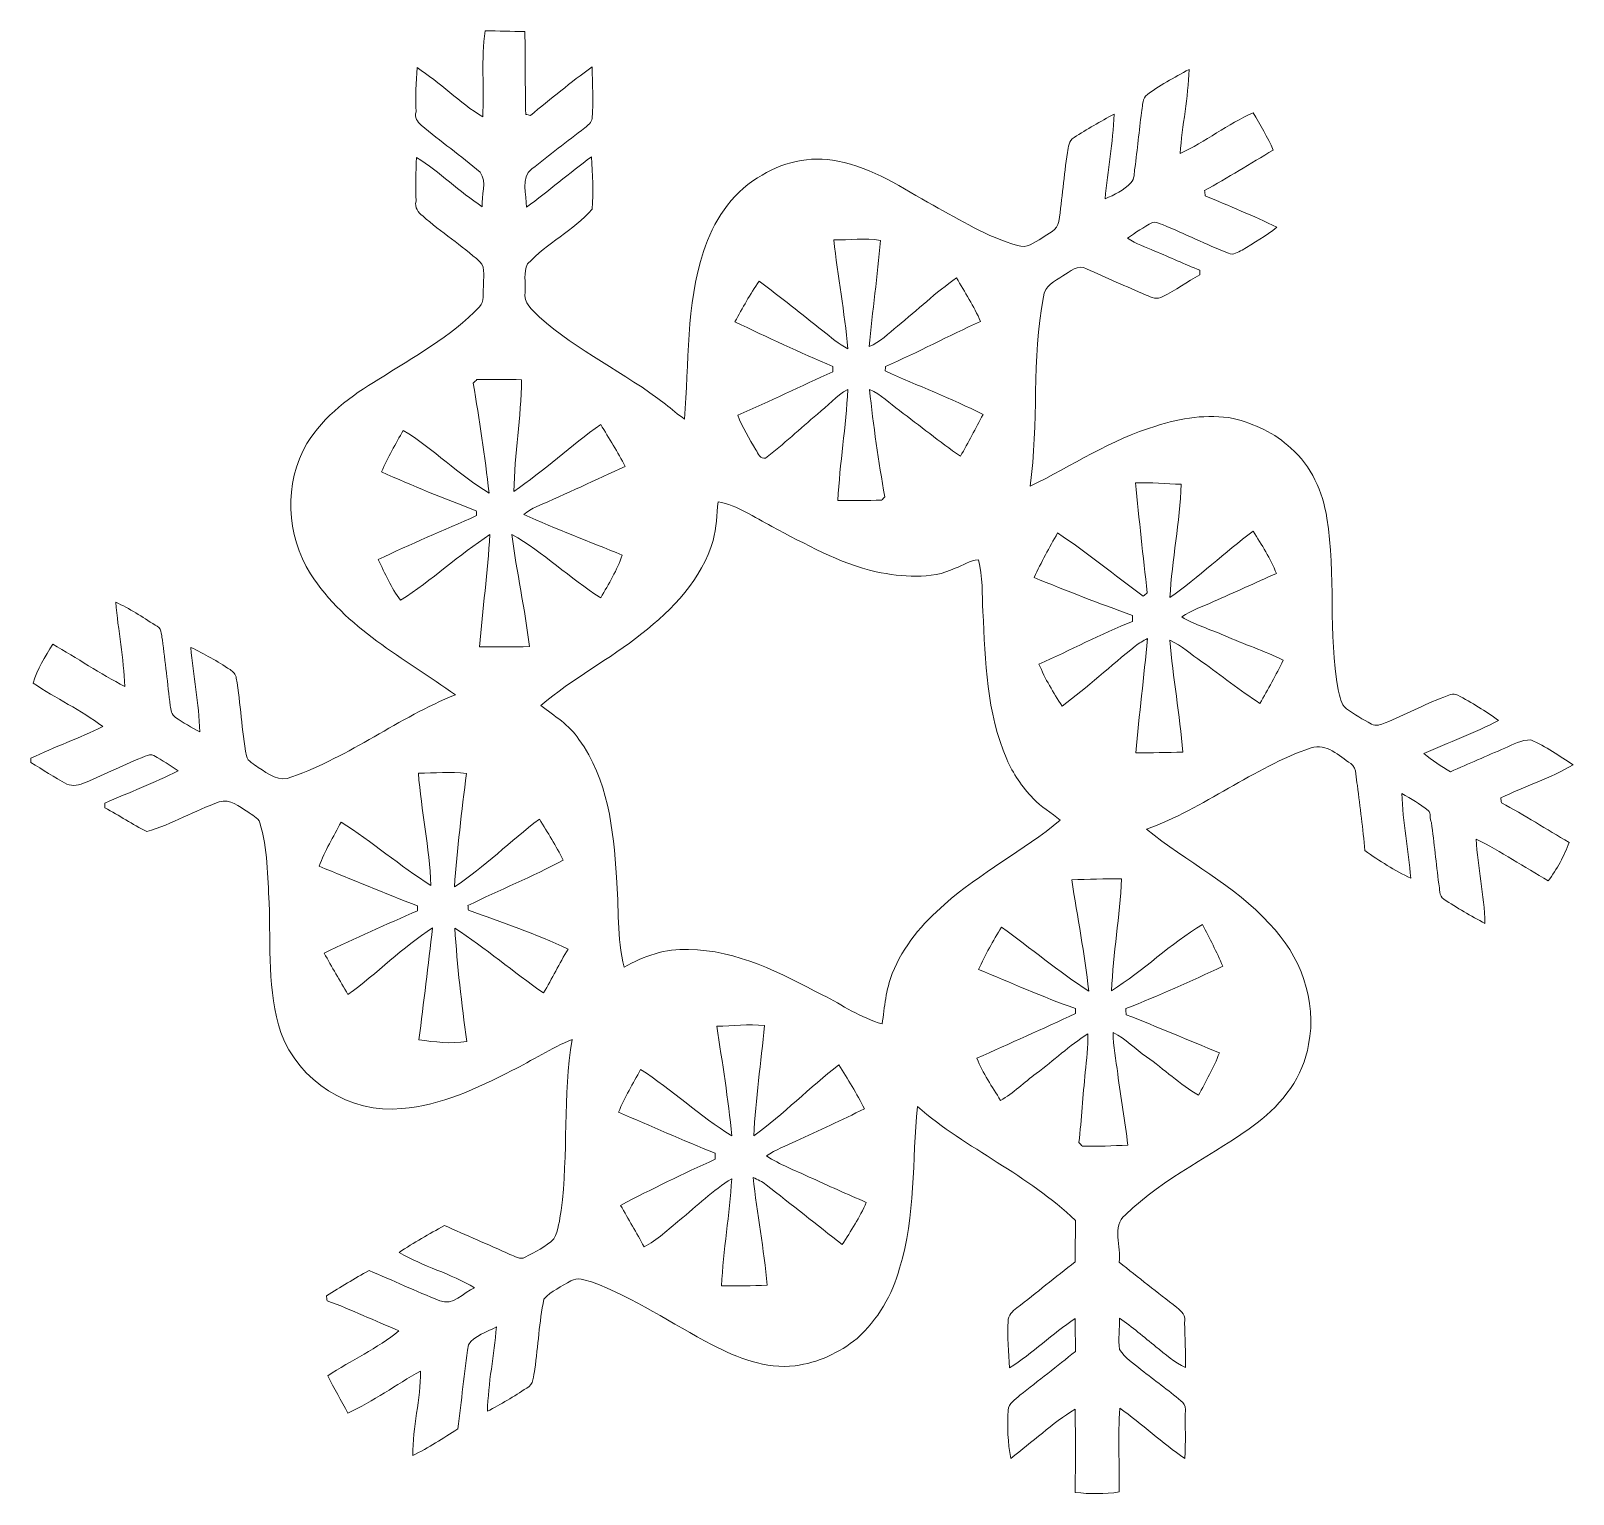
# Model space of a CAD drawing. Header units: centimetres. Extents: x -16.2 to 16.2, y -15.4 to 15.3.
import ezdxf

# ---------------------------------------------------------------- set-up
doc = ezdxf.new("R2010")
doc.units = ezdxf.units.CM
doc.header["$MEASUREMENT"] = 0
doc.layers.add('Layer 1', color=7, linetype='Continuous')

msp = doc.modelspace()

# ---------------------------------------------------------------- linework, layer by layer
at = {"layer": 'Layer 1', "color": 8, "lineweight": 9}
for points, knots in [([(-6.64246, 15.34074), (-6.36658, 15.33651), (-6.09001, 15.33298), (-5.81378, 15.32451), (-5.81378, 15.32451), (-5.79649, 14.74596), (-5.80814, 14.16669), (-5.79473, 13.58779), (-5.79473, 13.58779), (-5.77039, 13.58214), (-5.72135, 13.57121), (-5.69666, 13.56556), (-5.69666, 13.56556), (-5.27227, 13.9134), (-4.84646, 14.26124), (-4.40302, 14.58474), (-4.40302, 14.58474), (-4.39173, 14.22455), (-4.3748, 13.86331), (-4.4002, 13.50312), (-4.4002, 13.50312), (-4.41149, 13.41598), (-4.49192, 13.3606), (-4.55331, 13.30839), (-4.55331, 13.30839), (-4.92196, 13.01734), (-5.29908, 12.73724), (-5.66526, 12.44373), (-5.66526, 12.44373), (-5.91044, 12.25993), (-5.77109, 11.90327), (-5.77886, 11.64151), (-5.77886, 11.64151), (-5.31425, 11.97947), (-4.87892, 12.35589), (-4.41713, 12.69773), (-4.41713, 12.69773), (-4.39209, 12.3326), (-4.37304, 11.96571), (-4.39914, 11.59988), (-4.39914, 11.59988), (-4.79214, 11.15574), (-5.34811, 10.88586), (-5.75381, 10.45265), (-5.75381, 10.45265), (-5.84871, 10.27661), (-5.79191, 10.05542), (-5.80778, 9.86457), (-5.80778, 9.86457), (-5.85682, 9.63244), (-5.6508, 9.4878), (-5.51392, 9.34316), (-5.51392, 9.34316), (-4.70853, 8.62491), (-3.71299, 8.17124), (-2.86456, 7.51119), (-2.86456, 7.51119), (-2.73191, 7.40606), (-2.60456, 7.29282), (-2.4638, 7.19827), (-2.4638, 7.19827), (-2.36785, 8.37232), (-2.43346, 9.57988), (-2.06622, 10.71476), (-2.06622, 10.71476), (-1.86161, 11.32789), (-1.49507, 11.91915), (-0.93063, 12.25852), (-0.93063, 12.25852), (-0.4445, 12.58061), (0.17321, 12.73089), (0.74824, 12.60706), (0.74824, 12.60706), (1.47955, 12.46736), (2.11314, 12.04615), (2.74849, 11.68102), (2.74849, 11.68102), (3.32387, 11.37516), (3.88232, 11.01533), (4.51626, 10.84106), (4.51626, 10.84106), (4.70923, 10.76662), (4.87362, 10.90456), (5.0292, 10.99134), (5.0292, 10.99134), (5.15867, 11.08518), (5.36081, 11.15679), (5.3855, 11.34059), (5.3855, 11.34059), (5.45571, 11.82213), (5.49592, 12.30756), (5.56436, 12.78945), (5.56436, 12.78945), (5.58835, 12.90128), (5.59364, 13.04027), (5.70477, 13.10236), (5.70477, 13.10236), (5.97676, 13.27805), (6.25828, 13.44068), (6.54508, 13.59202), (6.54508, 13.59202), (6.52603, 12.99688), (6.40433, 12.41127), (6.35705, 11.81825), (6.35705, 11.81825), (6.55355, 11.89798), (6.74511, 12.00346), (6.8968, 12.15304), (6.8968, 12.15304), (6.98147, 12.23206), (6.95819, 12.35977), (6.98288, 12.46384), (6.98288, 12.46384), (7.03121, 12.85224), (7.07284, 13.24136), (7.11799, 13.62977), (7.11799, 13.62977), (7.13916, 13.74407), (7.13881, 13.87036), (7.20019, 13.97337), (7.20019, 13.97337), (7.48418, 14.19209), (7.80344, 14.36002), (8.11741, 14.53182), (8.11741, 14.53182), (8.09836, 13.93986), (7.97383, 13.35672), (7.92762, 12.76687), (7.92762, 12.76687), (8.45891, 13.01629), (8.92564, 13.38388), (9.46257, 13.62447), (9.46257, 13.62447), (9.61037, 13.36801), (9.76559, 13.11401), (9.88166, 12.8406), (9.88166, 12.8406), (9.40364, 12.55379), (8.92775, 12.26275), (8.44232, 11.989), (8.44232, 11.989), (8.4455, 11.96219), (8.45149, 11.90821), (8.45467, 11.88105), (8.45467, 11.88105), (8.95949, 11.66903), (9.46609, 11.45948), (9.95962, 11.221), (9.95962, 11.221), (9.73031, 11.04038), (9.47773, 10.89256), (9.22796, 10.74334), (9.22796, 10.74334), (9.14118, 10.69889), (9.04346, 10.62869), (8.94291, 10.67455), (8.94291, 10.67455), (8.47655, 10.86046), (8.0264, 11.08483), (7.56285, 11.27639), (7.56285, 11.27639), (7.49406, 11.29791), (7.41962, 11.34518), (7.3473, 11.31907), (7.3473, 11.31907), (7.16491, 11.22417), (6.99382, 11.10988), (6.82801, 10.98922), (6.82801, 10.98922), (7.00511, 10.87457), (7.20584, 10.80719), (7.39739, 10.72217), (7.39739, 10.72217), (7.71348, 10.59023), (8.02322, 10.44312), (8.3439, 10.32212), (8.3439, 10.32212), (8.3432, 10.29743), (8.34143, 10.24733), (8.34072, 10.22264), (8.34072, 10.22264), (8.07826, 10.07658), (7.83343, 9.89949), (7.56355, 9.76791), (7.56355, 9.76791), (7.45384, 9.68994), (7.32331, 9.75168), (7.21642, 9.79683), (7.21642, 9.79683), (6.79944, 9.97922), (6.38351, 10.16337), (5.96829, 10.34929), (5.96829, 10.34929), (5.78802, 10.45194), (5.61728, 10.28543), (5.46876, 10.20359), (5.46876, 10.20359), (5.30683, 10.08822), (5.07365, 9.9951), (5.06765, 9.76014), (5.06765, 9.76014), (4.80871, 8.45346), (4.96993, 7.10655), (4.78543, 5.79069), (4.78543, 5.79069), (5.66208, 6.21403), (6.48299, 6.77), (7.42315, 7.05152), (7.42315, 7.05152), (7.94173, 7.22121), (8.50229, 7.30869), (9.04451, 7.21133), (9.04451, 7.21133), (9.48549, 7.09738), (9.91834, 6.90653), (10.24996, 6.58585), (10.24996, 6.58585), (10.68388, 6.22143), (10.91777, 5.67216), (11.00844, 5.12288), (11.00844, 5.12288), (11.19929, 3.92979), (11.02996, 2.706), (11.24692, 1.51538), (11.24692, 1.51538), (11.27937, 1.38062), (11.29313, 1.21093), (11.41801, 1.12274), (11.41801, 1.12274), (11.58452, 1.00244), (11.76162, 0.8959), (11.94436, 0.80136), (11.94436, 0.80136), (12.03537, 0.74879), (12.1398, 0.79007), (12.22905, 0.82534), (12.22905, 0.82534), (12.64215, 0.99785), (13.0415, 1.20211), (13.45742, 1.36756), (13.45742, 1.36756), (13.54844, 1.39826), (13.65427, 1.46105), (13.74987, 1.40743), (13.74987, 1.40743), (14.04691, 1.25079), (14.33302, 1.07229), (14.60571, 0.8765), (14.60571, 0.8765), (14.10159, 0.60874), (13.56043, 0.4193), (13.04255, 0.18117), (13.04255, 0.18117), (13.21577, 0.03759), (13.40521, -0.08518), (13.59924, -0.19877), (13.59924, -0.19877), (13.97918, -0.03367), (14.35806, 0.1339), (14.73906, 0.29724), (14.73906, 0.29724), (14.91439, 0.37202), (15.0862, 0.47539), (15.28446, 0.46833), (15.28446, 0.46833), (15.6009, 0.33357), (15.88418, 0.13319), (16.17169, -0.05343), (16.17169, -0.05343), (15.69262, -0.33776), (15.15287, -0.50075), (14.6551, -0.7484), (14.6551, -0.7484), (14.65792, -0.77344), (14.66357, -0.82319), (14.66639, -0.84823), (14.66639, -0.84823), (15.15181, -1.10576), (15.61042, -1.40986), (16.08809, -1.68114), (16.08809, -1.68114), (15.9826, -1.96971), (15.83162, -2.24171), (15.64994, -2.48936), (15.64994, -2.48936), (15.1444, -2.19761), (14.66039, -1.86776), (14.13511, -1.61235), (14.13511, -1.61235), (14.17215, -2.20431), (14.30762, -2.78816), (14.32279, -3.38118), (14.32279, -3.38118), (14.02822, -3.22102), (13.73541, -3.05662), (13.45742, -2.87), (13.45742, -2.87), (13.35124, -2.8058), (13.38404, -2.64669), (13.353, -2.55109), (13.353, -2.55109), (13.30185, -2.12211), (13.25669, -1.69243), (13.20025, -1.26451), (13.20025, -1.26451), (13.15439, -1.18549), (13.20025, -1.07613), (13.13075, -1.00945), (13.13075, -1.00945), (12.95895, -0.87399), (12.77268, -0.75969), (12.57971, -0.65809), (12.57971, -0.65809), (12.59488, -1.25428), (12.72117, -1.8399), (12.76457, -2.43397), (12.76457, -2.43397), (12.42943, -2.26746), (12.10769, -2.07237), (11.80466, -1.8533), (11.80466, -1.8533), (11.7655, -1.39716), (11.70059, -0.94384), (11.64873, -0.48911), (11.64873, -0.48911), (11.60604, -0.33812), (11.65367, -0.12963), (11.50797, -0.02556), (11.50797, -0.02556), (11.25891, 0.13143), (11.00032, 0.40907), (10.67683, 0.30217), (10.67683, 0.30217), (9.45338, -0.11551), (8.43845, -0.97065), (7.22312, -1.40668), (7.22312, -1.40668), (8.0645, -2.08789), (9.06744, -2.57579), (9.80193, -3.38788), (9.80193, -3.38788), (10.4461, -4.04228), (10.81335, -5.00431), (10.62074, -5.91907), (10.62074, -5.91907), (10.51737, -6.59076), (10.07427, -7.1605), (9.54475, -7.56337), (9.54475, -7.56337), (8.64871, -8.24105), (7.59107, -8.70037), (6.78109, -9.49236), (6.78109, -9.49236), (6.48476, -9.73542), (6.70419, -10.16581), (6.65303, -10.48578), (6.65303, -10.48578), (7.05203, -10.80575), (7.45596, -11.11902), (7.85812, -11.43475), (7.85812, -11.43475), (7.95549, -11.51342), (8.06379, -11.61149), (8.0204, -11.75895), (8.0204, -11.75895), (8.03381, -12.0701), (8.04333, -12.38267), (8.04192, -12.69487), (8.04192, -12.69487), (7.80591, -12.5968), (7.62, -12.41477), (7.42279, -12.25813), (7.42279, -12.25813), (7.16809, -12.05846), (6.92714, -11.84045), (6.65833, -11.66053), (6.65833, -11.66053), (6.66221, -11.87749), (6.62516, -12.10044), (6.6615, -12.31705), (6.6615, -12.31705), (6.77263, -12.49661), (6.95642, -12.61021), (7.11517, -12.74215), (7.11517, -12.74215), (7.38858, -12.96404), (7.6775, -13.16618), (7.94633, -13.39408), (7.94633, -13.39408), (7.99959, -13.43747), (8.04299, -13.50062), (8.03945, -13.57258), (8.03945, -13.57258), (8.03381, -13.91443), (8.04756, -14.25839), (8.02957, -14.60058), (8.02957, -14.60058), (7.5505, -14.28061), (7.13211, -13.88056), (6.66326, -13.54683), (6.66326, -13.54683), (6.62269, -14.13103), (6.66115, -14.71911), (6.65339, -15.30508), (6.65339, -15.30508), (6.34859, -15.35129), (6.03567, -15.35094), (5.73052, -15.31354), (5.73052, -15.31354), (5.73228, -14.73146), (5.73969, -14.14902), (5.72523, -13.56729), (5.72523, -13.56729), (5.2451, -13.86927), (4.82776, -14.25803), (4.37691, -14.60023), (4.37691, -14.60023), (4.31659, -14.26791), (4.30353, -13.92783), (4.32082, -13.59199), (4.32082, -13.59199), (4.33105, -13.447), (4.47604, -13.36727), (4.56953, -13.27802), (4.56953, -13.27802), (4.95723, -12.97039), (5.34952, -12.66877), (5.73405, -12.35656), (5.73405, -12.35656), (5.73193, -12.12725), (5.73264, -11.89901), (5.72734, -11.67005), (5.72734, -11.67005), (5.24933, -11.98685), (4.83729, -12.39219), (4.35398, -12.70158), (4.35398, -12.70158), (4.32541, -12.37596), (4.30636, -12.04859), (4.32047, -11.72227), (4.32047, -11.72227), (4.32047, -11.60162), (4.41607, -11.51589), (4.5025, -11.44604), (4.5025, -11.44604), (4.91278, -11.12607), (5.32094, -10.80328), (5.7277, -10.47872), (5.7277, -10.47872), (5.73158, -10.1898), (5.73264, -9.90087), (5.73228, -9.6123), (5.73228, -9.6123), (4.75156, -8.6531), (3.45369, -8.11582), (2.42005, -7.22329), (2.42005, -7.22329), (2.30752, -8.35147), (2.38619, -9.51246), (2.04681, -10.6096), (2.04681, -10.6096), (1.89688, -11.17228), (1.5875, -11.69369), (1.15393, -12.08351), (1.15393, -12.08351), (0.78316, -12.38725), (0.33196, -12.59892), (-0.14605, -12.65713), (-0.14605, -12.65713), (-0.75812, -12.73474), (-1.35291, -12.48991), (-1.88736, -12.21968), (-1.88736, -12.21968), (-2.72662, -11.77518), (-3.51967, -11.2319), (-4.41431, -10.89888), (-4.41431, -10.89888), (-4.55331, -10.86572), (-4.71241, -10.7927), (-4.84505, -10.87807), (-4.84505, -10.87807), (-5.03908, -10.99307), (-5.25921, -11.09115), (-5.41232, -11.26013), (-5.41232, -11.26013), (-5.51427, -11.74343), (-5.53121, -12.24085), (-5.60388, -12.72945), (-5.60388, -12.72945), (-5.63245, -12.8628), (-5.62011, -13.05859), (-5.77251, -13.12632), (-5.77251, -13.12632), (-6.04097, -13.29848), (-6.31261, -13.46746), (-6.59589, -13.61386), (-6.59589, -13.61386), (-6.58319, -13.01943), (-6.45372, -12.43382), (-6.40927, -11.84115), (-6.40927, -11.84115), (-6.60189, -11.96074), (-6.87564, -12.01507), (-6.99523, -12.22109), (-6.99523, -12.22109), (-7.08942, -12.80459), (-7.13634, -13.3969), (-7.21889, -13.98322), (-7.21889, -13.98322), (-7.52863, -14.17619), (-7.83061, -14.38785), (-8.16399, -14.54025), (-8.16399, -14.54025), (-8.16434, -13.94512), (-7.99853, -13.36304), (-7.99818, -12.77002), (-7.99818, -12.77002), (-8.51465, -13.04906), (-8.98596, -13.41278), (-9.5243, -13.65055), (-9.5243, -13.65055), (-9.65941, -13.38667), (-9.81534, -13.13408), (-9.94587, -12.86809), (-9.94587, -12.86809), (-9.45656, -12.54), (-8.90447, -12.30153), (-8.45185, -11.92264), (-8.45185, -11.92264), (-8.95738, -11.72015), (-9.4481, -11.48238), (-9.95892, -11.29329), (-9.95892, -11.29329), (-9.96245, -11.26753), (-9.96915, -11.21568), (-9.97268, -11.18992), (-9.97268, -11.18992), (-9.67776, -11.0086), (-9.38142, -10.83044), (-9.08015, -10.66005), (-9.08015, -10.66005), (-8.58414, -10.86643), (-8.09731, -11.09573), (-7.59813, -11.2947), (-7.59813, -11.2947), (-7.31626, -11.41112), (-7.10283, -11.12254), (-6.86788, -11.022), (-6.86788, -11.022), (-7.36636, -10.71967), (-7.94526, -10.57856), (-8.44691, -10.28258), (-8.44691, -10.28258), (-8.14458, -10.07232), (-7.81685, -9.90158), (-7.50041, -9.7139), (-7.50041, -9.7139), (-7.04392, -9.92169), (-6.58072, -10.11501), (-6.12352, -10.32174), (-6.12352, -10.32174), (-6.02404, -10.35455), (-5.91185, -10.44239), (-5.80426, -10.38312), (-5.80426, -10.38312), (-5.59576, -10.27023), (-5.37528, -10.16158), (-5.20242, -9.99648), (-5.20242, -9.99648), (-5.11105, -9.81303), (-5.08141, -9.60313), (-5.05284, -9.40169), (-5.05284, -9.40169), (-4.89091, -8.21072), (-5.02779, -6.99716), (-4.81895, -5.81183), (-4.81895, -5.81183), (-5.25886, -5.99421), (-5.65926, -6.25633), (-6.08436, -6.4687), (-6.08436, -6.4687), (-6.81144, -6.83559), (-7.56779, -7.19965), (-8.39364, -7.26139), (-8.39364, -7.26139), (-9.47032, -7.3838), (-10.56252, -6.68107), (-10.93223, -5.67001), (-10.93223, -5.67001), (-11.21657, -4.79405), (-11.13896, -3.85778), (-11.17565, -2.95149), (-11.17565, -2.95149), (-11.20775, -2.38917), (-11.20528, -1.81484), (-11.36791, -1.27051), (-11.36791, -1.27051), (-11.40778, -1.15515), (-11.53936, -1.11035), (-11.62474, -1.03768), (-11.62474, -1.03768), (-11.80465, -0.93396), (-11.99339, -0.75933), (-12.22022, -0.82989), (-12.22022, -0.82989), (-12.73316, -1.01686), (-13.21224, -1.30085), (-13.73682, -1.45254), (-13.73682, -1.45254), (-14.04197, -1.30931), (-14.31855, -1.11317), (-14.617, -0.95654), (-14.617, -0.95654), (-14.61841, -0.93255), (-14.62123, -0.88386), (-14.62264, -0.85988), (-14.62264, -0.85988), (-14.11006, -0.63374), (-13.58618, -0.43231), (-13.08524, -0.18078), (-13.08524, -0.18078), (-13.24822, -0.06613), (-13.41473, 0.04394), (-13.58971, 0.13813), (-13.58971, 0.13813), (-13.64756, 0.17235), (-13.71565, 0.15083), (-13.77315, 0.12826), (-13.77315, 0.12826), (-14.19402, -0.04566), (-14.60536, -0.2411), (-15.02304, -0.42278), (-15.02304, -0.42278), (-15.14546, -0.47006), (-15.29362, -0.51874), (-15.41921, -0.4563), (-15.41921, -0.4563), (-15.68027, -0.32365), (-15.91945, -0.15397), (-16.17169, -0.0058), (-16.17169, -0.0058), (-16.17169, 0.01748), (-16.17134, 0.06476), (-16.17098, 0.08804), (-16.17098, 0.08804), (-15.67216, 0.31523), (-15.15922, 0.51067), (-14.66497, 0.74703), (-14.66497, 0.74703), (-15.12253, 1.09381), (-15.64676, 1.3404), (-16.12406, 1.65825), (-16.12406, 1.65825), (-16.0401, 1.95388), (-15.87077, 2.21388), (-15.71272, 2.47352), (-15.71272, 2.47352), (-15.20437, 2.1853), (-14.71754, 1.85898), (-14.20001, 1.58699), (-14.20001, 1.58699), (-14.22189, 2.18072), (-14.34324, 2.76492), (-14.39087, 3.35582), (-14.39087, 3.35582), (-14.10053, 3.22494), (-13.83242, 3.04961), (-13.56713, 2.87498), (-13.56713, 2.87498), (-13.42531, 2.83265), (-13.43872, 2.68272), (-13.41332, 2.56913), (-13.41332, 2.56913), (-13.35052, 2.1091), (-13.30537, 1.64661), (-13.24787, 1.18588), (-13.24787, 1.18588), (-13.23164, 1.09981), (-13.22247, 0.99397), (-13.14097, 0.94176), (-13.14097, 0.94176), (-12.97587, 0.83205), (-12.80689, 0.72657), (-12.62874, 0.63943), (-12.62874, 0.63943), (-12.6425, 1.2328), (-12.77021, 1.81736), (-12.81607, 2.40896), (-12.81607, 2.40896), (-12.5349, 2.26821), (-12.25621, 2.12004), (-11.99515, 1.944), (-11.99515, 1.944), (-11.93165, 1.90202), (-11.87309, 1.84381), (-11.86286, 1.76444), (-11.86286, 1.76444), (-11.76796, 1.22398), (-11.75526, 0.67118), (-11.64767, 0.13249), (-11.64767, 0.13249), (-11.62438, 0.00972), (-11.48715, -0.03579), (-11.40213, -0.10952), (-11.40213, -0.10952), (-11.19399, -0.23899), (-10.95799, -0.44007), (-10.69622, -0.30672), (-10.69622, -0.30672), (-9.48302, 0.11979), (-8.45997, 0.94), (-7.26722, 1.41413), (-7.26722, 1.41413), (-8.33473, 2.17895), (-9.57968, 2.81007), (-10.30429, 3.95201), (-10.30429, 3.95201), (-10.81793, 4.75635), (-10.86767, 5.85454), (-10.3819, 6.68357), (-10.3819, 6.68357), (-10.02242, 7.27024), (-9.45515, 7.68652), (-8.87377, 8.03365), (-8.87377, 8.03365), (-8.14635, 8.5046), (-7.36142, 8.91666), (-6.76134, 9.55518), (-6.76134, 9.55518), (-6.64739, 9.65925), (-6.70454, 9.83741), (-6.67703, 9.9704), (-6.67703, 9.9704), (-6.69961, 10.13974), (-6.61776, 10.36234), (-6.7564, 10.49851), (-6.7564, 10.49851), (-7.13387, 10.84317), (-7.57167, 11.11481), (-7.95126, 11.45736), (-7.95126, 11.45736), (-8.04933, 11.52545), (-8.13188, 11.63975), (-8.09308, 11.76992), (-8.09308, 11.76992), (-8.10613, 12.07437), (-8.09484, 12.37917), (-8.08426, 12.68326), (-8.08426, 12.68326), (-7.59037, 12.38587), (-7.1882, 11.96148), (-6.70419, 11.65104), (-6.70419, 11.65104), (-6.73312, 11.88175), (-6.59554, 12.17279), (-6.74935, 12.37529), (-6.74935, 12.37529), (-7.14622, 12.72313), (-7.58472, 13.01981), (-7.98654, 13.36236), (-7.98654, 13.36236), (-8.06344, 13.43009), (-8.12871, 13.52605), (-8.09343, 13.64), (-8.09343, 13.64), (-8.10895, 13.95044), (-8.09272, 14.26124), (-8.07262, 14.57062), (-8.07262, 14.57062), (-7.58896, 14.25983), (-7.18961, 13.83226), (-6.69572, 13.53663), (-6.69572, 13.53663), (-6.66327, 14.13671), (-6.73206, 14.74454), (-6.64246, 15.34074), (-6.64246, 15.34074), (-6.64246, 15.34074), (-6.64246, 15.34074), (-6.64246, 15.34074)], [0, 0, 0, 0, 0.00510204, 0.00510204, 0.00510204, 0.00510204, 0.01020408, 0.01020408, 0.01020408, 0.01020408, 0.01530612, 0.01530612, 0.01530612, 0.01530612, 0.02040816, 0.02040816, 0.02040816, 0.02040816, 0.0255102, 0.0255102, 0.0255102, 0.0255102, 0.03061224, 0.03061224, 0.03061224, 0.03061224, 0.03571429, 0.03571429, 0.03571429, 0.03571429, 0.04081633, 0.04081633, 0.04081633, 0.04081633, 0.04591837, 0.04591837, 0.04591837, 0.04591837, 0.05102041, 0.05102041, 0.05102041, 0.05102041, 0.05612245, 0.05612245, 0.05612245, 0.05612245, 0.06122449, 0.06122449, 0.06122449, 0.06122449, 0.06632653, 0.06632653, 0.06632653, 0.06632653, 0.07142857, 0.07142857, 0.07142857, 0.07142857, 0.07653061, 0.07653061, 0.07653061, 0.07653061, 0.08163265, 0.08163265, 0.08163265, 0.08163265, 0.08673469, 0.08673469, 0.08673469, 0.08673469, 0.09183673, 0.09183673, 0.09183673, 0.09183673, 0.09693878, 0.09693878, 0.09693878, 0.09693878, 0.10204082, 0.10204082, 0.10204082, 0.10204082, 0.10714286, 0.10714286, 0.10714286, 0.10714286, 0.1122449, 0.1122449, 0.1122449, 0.1122449, 0.11734694, 0.11734694, 0.11734694, 0.11734694, 0.12244898, 0.12244898, 0.12244898, 0.12244898, 0.12755102, 0.12755102, 0.12755102, 0.12755102, 0.13265306, 0.13265306, 0.13265306, 0.13265306, 0.1377551, 0.1377551, 0.1377551, 0.1377551, 0.14285714, 0.14285714, 0.14285714, 0.14285714, 0.14795918, 0.14795918, 0.14795918, 0.14795918, 0.15306122, 0.15306122, 0.15306122, 0.15306122, 0.15816327, 0.15816327, 0.15816327, 0.15816327, 0.16326531, 0.16326531, 0.16326531, 0.16326531, 0.16836735, 0.16836735, 0.16836735, 0.16836735, 0.17346939, 0.17346939, 0.17346939, 0.17346939, 0.17857143, 0.17857143, 0.17857143, 0.17857143, 0.18367347, 0.18367347, 0.18367347, 0.18367347, 0.18877551, 0.18877551, 0.18877551, 0.18877551, 0.19387755, 0.19387755, 0.19387755, 0.19387755, 0.19897959, 0.19897959, 0.19897959, 0.19897959, 0.20408163, 0.20408163, 0.20408163, 0.20408163, 0.20918367, 0.20918367, 0.20918367, 0.20918367, 0.21428571, 0.21428571, 0.21428571, 0.21428571, 0.21938776, 0.21938776, 0.21938776, 0.21938776, 0.2244898, 0.2244898, 0.2244898, 0.2244898, 0.22959184, 0.22959184, 0.22959184, 0.22959184, 0.23469388, 0.23469388, 0.23469388, 0.23469388, 0.23979592, 0.23979592, 0.23979592, 0.23979592, 0.24489796, 0.24489796, 0.24489796, 0.24489796, 0.25, 0.25, 0.25, 0.25, 0.25510204, 0.25510204, 0.25510204, 0.25510204, 0.26020408, 0.26020408, 0.26020408, 0.26020408, 0.26530612, 0.26530612, 0.26530612, 0.26530612, 0.27040816, 0.27040816, 0.27040816, 0.27040816, 0.2755102, 0.2755102, 0.2755102, 0.2755102, 0.28061224, 0.28061224, 0.28061224, 0.28061224, 0.28571429, 0.28571429, 0.28571429, 0.28571429, 0.29081633, 0.29081633, 0.29081633, 0.29081633, 0.29591837, 0.29591837, 0.29591837, 0.29591837, 0.30102041, 0.30102041, 0.30102041, 0.30102041, 0.30612245, 0.30612245, 0.30612245, 0.30612245, 0.31122449, 0.31122449, 0.31122449, 0.31122449, 0.31632653, 0.31632653, 0.31632653, 0.31632653, 0.32142857, 0.32142857, 0.32142857, 0.32142857, 0.32653061, 0.32653061, 0.32653061, 0.32653061, 0.33163265, 0.33163265, 0.33163265, 0.33163265, 0.33673469, 0.33673469, 0.33673469, 0.33673469, 0.34183673, 0.34183673, 0.34183673, 0.34183673, 0.34693878, 0.34693878, 0.34693878, 0.34693878, 0.35204082, 0.35204082, 0.35204082, 0.35204082, 0.35714286, 0.35714286, 0.35714286, 0.35714286, 0.3622449, 0.3622449, 0.3622449, 0.3622449, 0.36734694, 0.36734694, 0.36734694, 0.36734694, 0.37244898, 0.37244898, 0.37244898, 0.37244898, 0.37755102, 0.37755102, 0.37755102, 0.37755102, 0.38265306, 0.38265306, 0.38265306, 0.38265306, 0.3877551, 0.3877551, 0.3877551, 0.3877551, 0.39285714, 0.39285714, 0.39285714, 0.39285714, 0.39795918, 0.39795918, 0.39795918, 0.39795918, 0.40306122, 0.40306122, 0.40306122, 0.40306122, 0.40816327, 0.40816327, 0.40816327, 0.40816327, 0.41326531, 0.41326531, 0.41326531, 0.41326531, 0.41836735, 0.41836735, 0.41836735, 0.41836735, 0.42346939, 0.42346939, 0.42346939, 0.42346939, 0.42857143, 0.42857143, 0.42857143, 0.42857143, 0.43367347, 0.43367347, 0.43367347, 0.43367347, 0.43877551, 0.43877551, 0.43877551, 0.43877551, 0.44387755, 0.44387755, 0.44387755, 0.44387755, 0.44897959, 0.44897959, 0.44897959, 0.44897959, 0.45408163, 0.45408163, 0.45408163, 0.45408163, 0.45918367, 0.45918367, 0.45918367, 0.45918367, 0.46428571, 0.46428571, 0.46428571, 0.46428571, 0.46938776, 0.46938776, 0.46938776, 0.46938776, 0.4744898, 0.4744898, 0.4744898, 0.4744898, 0.47959184, 0.47959184, 0.47959184, 0.47959184, 0.48469388, 0.48469388, 0.48469388, 0.48469388, 0.48979592, 0.48979592, 0.48979592, 0.48979592, 0.49489796, 0.49489796, 0.49489796, 0.49489796, 0.5, 0.5, 0.5, 0.5, 0.50510204, 0.50510204, 0.50510204, 0.50510204, 0.51020408, 0.51020408, 0.51020408, 0.51020408, 0.51530612, 0.51530612, 0.51530612, 0.51530612, 0.52040816, 0.52040816, 0.52040816, 0.52040816, 0.5255102, 0.5255102, 0.5255102, 0.5255102, 0.53061224, 0.53061224, 0.53061224, 0.53061224, 0.53571429, 0.53571429, 0.53571429, 0.53571429, 0.54081633, 0.54081633, 0.54081633, 0.54081633, 0.54591837, 0.54591837, 0.54591837, 0.54591837, 0.55102041, 0.55102041, 0.55102041, 0.55102041, 0.55612245, 0.55612245, 0.55612245, 0.55612245, 0.56122449, 0.56122449, 0.56122449, 0.56122449, 0.56632653, 0.56632653, 0.56632653, 0.56632653, 0.57142857, 0.57142857, 0.57142857, 0.57142857, 0.57653061, 0.57653061, 0.57653061, 0.57653061, 0.58163265, 0.58163265, 0.58163265, 0.58163265, 0.58673469, 0.58673469, 0.58673469, 0.58673469, 0.59183673, 0.59183673, 0.59183673, 0.59183673, 0.59693878, 0.59693878, 0.59693878, 0.59693878, 0.60204082, 0.60204082, 0.60204082, 0.60204082, 0.60714286, 0.60714286, 0.60714286, 0.60714286, 0.6122449, 0.6122449, 0.6122449, 0.6122449, 0.61734694, 0.61734694, 0.61734694, 0.61734694, 0.62244898, 0.62244898, 0.62244898, 0.62244898, 0.62755102, 0.62755102, 0.62755102, 0.62755102, 0.63265306, 0.63265306, 0.63265306, 0.63265306, 0.6377551, 0.6377551, 0.6377551, 0.6377551, 0.64285714, 0.64285714, 0.64285714, 0.64285714, 0.64795918, 0.64795918, 0.64795918, 0.64795918, 0.65306122, 0.65306122, 0.65306122, 0.65306122, 0.65816327, 0.65816327, 0.65816327, 0.65816327, 0.66326531, 0.66326531, 0.66326531, 0.66326531, 0.66836735, 0.66836735, 0.66836735, 0.66836735, 0.67346939, 0.67346939, 0.67346939, 0.67346939, 0.67857143, 0.67857143, 0.67857143, 0.67857143, 0.68367347, 0.68367347, 0.68367347, 0.68367347, 0.68877551, 0.68877551, 0.68877551, 0.68877551, 0.69387755, 0.69387755, 0.69387755, 0.69387755, 0.69897959, 0.69897959, 0.69897959, 0.69897959, 0.70408163, 0.70408163, 0.70408163, 0.70408163, 0.70918367, 0.70918367, 0.70918367, 0.70918367, 0.71428571, 0.71428571, 0.71428571, 0.71428571, 0.71938776, 0.71938776, 0.71938776, 0.71938776, 0.7244898, 0.7244898, 0.7244898, 0.7244898, 0.72959184, 0.72959184, 0.72959184, 0.72959184, 0.73469388, 0.73469388, 0.73469388, 0.73469388, 0.73979592, 0.73979592, 0.73979592, 0.73979592, 0.74489796, 0.74489796, 0.74489796, 0.74489796, 0.75, 0.75, 0.75, 0.75, 0.75510204, 0.75510204, 0.75510204, 0.75510204, 0.76020408, 0.76020408, 0.76020408, 0.76020408, 0.76530612, 0.76530612, 0.76530612, 0.76530612, 0.77040816, 0.77040816, 0.77040816, 0.77040816, 0.7755102, 0.7755102, 0.7755102, 0.7755102, 0.78061224, 0.78061224, 0.78061224, 0.78061224, 0.78571429, 0.78571429, 0.78571429, 0.78571429, 0.79081633, 0.79081633, 0.79081633, 0.79081633, 0.79591837, 0.79591837, 0.79591837, 0.79591837, 0.80102041, 0.80102041, 0.80102041, 0.80102041, 0.80612245, 0.80612245, 0.80612245, 0.80612245, 0.81122449, 0.81122449, 0.81122449, 0.81122449, 0.81632653, 0.81632653, 0.81632653, 0.81632653, 0.82142857, 0.82142857, 0.82142857, 0.82142857, 0.82653061, 0.82653061, 0.82653061, 0.82653061, 0.83163265, 0.83163265, 0.83163265, 0.83163265, 0.83673469, 0.83673469, 0.83673469, 0.83673469, 0.84183673, 0.84183673, 0.84183673, 0.84183673, 0.84693878, 0.84693878, 0.84693878, 0.84693878, 0.85204082, 0.85204082, 0.85204082, 0.85204082, 0.85714286, 0.85714286, 0.85714286, 0.85714286, 0.8622449, 0.8622449, 0.8622449, 0.8622449, 0.86734694, 0.86734694, 0.86734694, 0.86734694, 0.87244898, 0.87244898, 0.87244898, 0.87244898, 0.87755102, 0.87755102, 0.87755102, 0.87755102, 0.88265306, 0.88265306, 0.88265306, 0.88265306, 0.8877551, 0.8877551, 0.8877551, 0.8877551, 0.89285714, 0.89285714, 0.89285714, 0.89285714, 0.89795918, 0.89795918, 0.89795918, 0.89795918, 0.90306122, 0.90306122, 0.90306122, 0.90306122, 0.90816327, 0.90816327, 0.90816327, 0.90816327, 0.91326531, 0.91326531, 0.91326531, 0.91326531, 0.91836735, 0.91836735, 0.91836735, 0.91836735, 0.92346939, 0.92346939, 0.92346939, 0.92346939, 0.92857143, 0.92857143, 0.92857143, 0.92857143, 0.93367347, 0.93367347, 0.93367347, 0.93367347, 0.93877551, 0.93877551, 0.93877551, 0.93877551, 0.94387755, 0.94387755, 0.94387755, 0.94387755, 0.94897959, 0.94897959, 0.94897959, 0.94897959, 0.95408163, 0.95408163, 0.95408163, 0.95408163, 0.95918367, 0.95918367, 0.95918367, 0.95918367, 0.96428571, 0.96428571, 0.96428571, 0.96428571, 0.96938776, 0.96938776, 0.96938776, 0.96938776, 0.9744898, 0.9744898, 0.9744898, 0.9744898, 0.97959184, 0.97959184, 0.97959184, 0.97959184, 0.98469388, 0.98469388, 0.98469388, 0.98469388, 0.98979592, 0.98979592, 0.98979592, 0.98979592, 1, 1, 1, 1]), ([(0.66957, 10.95642), (0.74471, 10.19229), (0.89464, 9.43736), (0.96449, 8.67218), (0.96449, 8.67218), (0.76976, 8.7699), (0.60607, 8.91595), (0.43568, 9.04859), (0.43568, 9.04859), (-0.0067, 9.39889), (-0.44521, 9.7545), (-0.89923, 10.08964), (-0.89923, 10.08964), (-1.08621, 9.81659), (-1.24954, 9.52837), (-1.40547, 9.23662), (-1.40547, 9.23662), (-0.72567, 8.91419), (-0.04339, 8.59526), (0.64876, 8.3), (0.64876, 8.3), (0.6484, 8.26225), (0.6484, 8.22451), (0.6484, 8.18641), (0.6484, 8.18641), (-0.02082, 7.89572), (-0.67346, 7.56869), (-1.34338, 7.27977), (-1.34338, 7.27977), (-1.25519, 7.01942), (-1.1042, 6.78729), (-0.96908, 6.54987), (-0.96908, 6.54987), (-0.91722, 6.48214), (-0.87666, 6.34632), (-0.76482, 6.37948), (-0.76482, 6.37948), (-0.38629, 6.66734), (-0.04092, 6.99754), (0.32455, 7.30199), (0.32455, 7.30199), (0.53693, 7.47309), (0.71896, 7.68546), (0.9592, 7.81952), (0.9592, 7.81952), (0.92216, 7.04058), (0.79304, 6.26941), (0.75177, 5.49083), (0.75177, 5.49083), (1.05763, 5.49083), (1.36348, 5.49189), (1.66969, 5.49542), (1.66969, 5.49542), (1.69086, 5.51941), (1.71238, 5.54339), (1.7339, 5.56703), (1.7339, 5.56703), (1.61043, 6.31316), (1.49048, 7.06175), (1.41887, 7.81493), (1.41887, 7.81493), (1.66017, 7.7218), (1.8355, 7.52354), (2.04258, 7.37607), (2.04258, 7.37607), (2.47156, 7.06104), (2.88043, 6.7185), (3.32175, 6.42005), (3.32175, 6.42005), (3.48791, 6.70686), (3.64208, 7.00037), (3.79589, 7.29352), (3.79589, 7.29352), (3.12949, 7.63537), (2.42605, 7.89607), (1.74554, 8.20722), (1.74554, 8.20722), (1.74766, 8.23121), (1.75154, 8.27919), (1.7533, 8.30282), (1.7533, 8.30282), (2.42676, 8.59633), (3.07481, 8.94311), (3.74473, 9.24403), (3.74473, 9.24403), (3.60856, 9.56647), (3.40959, 9.85575), (3.24061, 10.1609), (3.24061, 10.1609), (2.80599, 9.85293), (2.41794, 9.48391), (2.00589, 9.14737), (2.00589, 9.14737), (1.81222, 8.99744), (1.63653, 8.81188), (1.40688, 8.71697), (1.40688, 8.71697), (1.47849, 9.46029), (1.58397, 10.20077), (1.64394, 10.94583), (1.64394, 10.94583), (1.32186, 10.99981), (0.99342, 10.95007), (0.66957, 10.95642), (0.66957, 10.95642), (0.66957, 10.95642), (0.66957, 10.95642), (0.66957, 10.95642)], [0, 0, 0, 0, 0.03571429, 0.03571429, 0.03571429, 0.03571429, 0.07142857, 0.07142857, 0.07142857, 0.07142857, 0.10714286, 0.10714286, 0.10714286, 0.10714286, 0.14285714, 0.14285714, 0.14285714, 0.14285714, 0.17857143, 0.17857143, 0.17857143, 0.17857143, 0.21428571, 0.21428571, 0.21428571, 0.21428571, 0.25, 0.25, 0.25, 0.25, 0.28571429, 0.28571429, 0.28571429, 0.28571429, 0.32142857, 0.32142857, 0.32142857, 0.32142857, 0.35714286, 0.35714286, 0.35714286, 0.35714286, 0.39285714, 0.39285714, 0.39285714, 0.39285714, 0.42857143, 0.42857143, 0.42857143, 0.42857143, 0.46428571, 0.46428571, 0.46428571, 0.46428571, 0.5, 0.5, 0.5, 0.5, 0.53571429, 0.53571429, 0.53571429, 0.53571429, 0.57142857, 0.57142857, 0.57142857, 0.57142857, 0.60714286, 0.60714286, 0.60714286, 0.60714286, 0.64285714, 0.64285714, 0.64285714, 0.64285714, 0.67857143, 0.67857143, 0.67857143, 0.67857143, 0.71428571, 0.71428571, 0.71428571, 0.71428571, 0.75, 0.75, 0.75, 0.75, 0.78571429, 0.78571429, 0.78571429, 0.78571429, 0.82142857, 0.82142857, 0.82142857, 0.82142857, 0.85714286, 0.85714286, 0.85714286, 0.85714286, 0.89285714, 0.89285714, 0.89285714, 0.89285714, 0.92857143, 0.92857143, 0.92857143, 0.92857143, 1, 1, 1, 1]), ([(-6.81637, 8.02836), (-6.84283, 8.00261), (-6.86894, 7.97686), (-6.89504, 7.95075), (-6.89504, 7.95075), (-6.76416, 7.18557), (-6.64492, 6.41652), (-6.56379, 5.64464), (-6.56379, 5.64464), (-7.19949, 6.03023), (-7.7276, 6.57068), (-8.36084, 6.96086), (-8.36084, 6.96086), (-8.52241, 6.67687), (-8.6861, 6.39253), (-8.81874, 6.09337), (-8.81874, 6.09337), (-8.16787, 5.79281), (-7.49759, 5.53422), (-6.83049, 5.2714), (-6.83049, 5.2714), (-6.82907, 5.24671), (-6.82625, 5.19803), (-6.82484, 5.17333), (-6.82484, 5.17333), (-7.51064, 4.86147), (-8.21055, 4.58066), (-8.88753, 4.24976), (-8.88753, 4.24976), (-8.74078, 3.96224), (-8.62154, 3.65321), (-8.41834, 3.39992), (-8.41834, 3.39992), (-7.76323, 3.81408), (-7.19596, 4.35242), (-6.5465, 4.77575), (-6.5465, 4.77575), (-6.58883, 3.98906), (-6.70102, 3.20801), (-6.76099, 2.42237), (-6.76099, 2.42237), (-6.4128, 2.42166), (-6.06461, 2.42237), (-5.71606, 2.42519), (-5.71606, 2.42519), (-5.81025, 3.21259), (-5.98311, 3.98976), (-6.08542, 4.77646), (-6.08542, 4.77646), (-5.41761, 4.40392), (-4.87116, 3.85182), (-4.22099, 3.45178), (-4.22099, 3.45178), (-4.05659, 3.74141), (-3.87315, 4.02504), (-3.76908, 4.3436), (-3.76908, 4.3436), (-4.45841, 4.62582), (-5.15514, 4.89111), (-5.83459, 5.19591), (-5.83459, 5.19591), (-5.75204, 5.26294), (-5.66173, 5.31973), (-5.56401, 5.36136), (-5.56401, 5.36136), (-4.93995, 5.63229), (-4.32612, 5.92581), (-3.70487, 6.20415), (-3.70487, 6.20415), (-3.86574, 6.50471), (-4.04813, 6.79293), (-4.22205, 7.08574), (-4.22205, 7.08574), (-4.84611, 6.63877), (-5.41197, 6.11454), (-6.04273, 5.67745), (-6.04273, 5.67745), (-6.02968, 6.46167), (-5.89033, 7.23779), (-5.8794, 8.02201), (-5.8794, 8.02201), (-6.19196, 8.02977), (-6.50417, 8.03083), (-6.81637, 8.02836), (-6.81637, 8.02836), (-6.81637, 8.02836), (-6.81637, 8.02836), (-6.81637, 8.02836)], [0, 0, 0, 0, 0.04347826, 0.04347826, 0.04347826, 0.04347826, 0.08695652, 0.08695652, 0.08695652, 0.08695652, 0.13043478, 0.13043478, 0.13043478, 0.13043478, 0.17391304, 0.17391304, 0.17391304, 0.17391304, 0.2173913, 0.2173913, 0.2173913, 0.2173913, 0.26086957, 0.26086957, 0.26086957, 0.26086957, 0.30434783, 0.30434783, 0.30434783, 0.30434783, 0.34782609, 0.34782609, 0.34782609, 0.34782609, 0.39130435, 0.39130435, 0.39130435, 0.39130435, 0.43478261, 0.43478261, 0.43478261, 0.43478261, 0.47826087, 0.47826087, 0.47826087, 0.47826087, 0.52173913, 0.52173913, 0.52173913, 0.52173913, 0.56521739, 0.56521739, 0.56521739, 0.56521739, 0.60869565, 0.60869565, 0.60869565, 0.60869565, 0.65217391, 0.65217391, 0.65217391, 0.65217391, 0.69565217, 0.69565217, 0.69565217, 0.69565217, 0.73913043, 0.73913043, 0.73913043, 0.73913043, 0.7826087, 0.7826087, 0.7826087, 0.7826087, 0.82608696, 0.82608696, 0.82608696, 0.82608696, 0.86956522, 0.86956522, 0.86956522, 0.86956522, 0.91304348, 0.91304348, 0.91304348, 0.91304348, 1, 1, 1, 1]), ([(6.99699, 5.86301), (7.06861, 5.09219), (7.1508, 4.32208), (7.24076, 3.55302), (7.24076, 3.55302), (7.21148, 3.52903), (7.1822, 3.50504), (7.15327, 3.4807), (7.15327, 3.4807), (6.55778, 3.92591), (5.97993, 4.39792), (5.36081, 4.80891), (5.36081, 4.80891), (5.18759, 4.50235), (5.01473, 4.19508), (4.86798, 3.87476), (4.86798, 3.87476), (5.54708, 3.59112), (6.23711, 3.33324), (6.92749, 3.07889), (6.92749, 3.07889), (6.92926, 3.03726), (6.93102, 2.99563), (6.93349, 2.95365), (6.93349, 2.95365), (6.26392, 2.68907), (5.62751, 2.34758), (4.96852, 2.0583), (4.96852, 2.0583), (5.09799, 1.74856), (5.27014, 1.45858), (5.45394, 1.17848), (5.45394, 1.17848), (5.98664, 1.57218), (6.47312, 2.02303), (6.98994, 2.43683), (6.98994, 2.43683), (7.06755, 2.49998), (7.15539, 2.54902), (7.24605, 2.59206), (7.24605, 2.59206), (7.1695, 1.79372), (7.07108, 0.9975), (6.99946, 0.19881), (6.99946, 0.19881), (7.3279, 0.19916), (7.65633, 0.20199), (7.98512, 0.21222), (7.98512, 0.21222), (7.92303, 0.9975), (7.77769, 1.77361), (7.7156, 2.55889), (7.7156, 2.55889), (7.96078, 2.44601), (8.16222, 2.26221), (8.38271, 2.1091), (8.38271, 2.1091), (8.79193, 1.82159), (9.17928, 1.50162), (9.60296, 1.23457), (9.60296, 1.23457), (9.77371, 1.53161), (9.93951, 1.83147), (10.09226, 2.13768), (10.09226, 2.13768), (9.6961, 2.34299), (9.26641, 2.47211), (8.86072, 2.65556), (8.86072, 2.65556), (8.56333, 2.79067), (8.24265, 2.87675), (7.96254, 3.04784), (7.96254, 3.04784), (8.16927, 3.18472), (8.40493, 3.26621), (8.62825, 3.37064), (8.62825, 3.37064), (9.06991, 3.56149), (9.5063, 3.76539), (9.94727, 3.95836), (9.94727, 3.95836), (9.82521, 4.27445), (9.63895, 4.55844), (9.4615, 4.84454), (9.4615, 4.84454), (8.86037, 4.40569), (8.32485, 3.88075), (7.71489, 3.45424), (7.71489, 3.45424), (7.75899, 4.25011), (7.92409, 5.03504), (7.9502, 5.83197), (7.9502, 5.83197), (7.63199, 5.84043), (7.31484, 5.86689), (6.99699, 5.86301), (6.99699, 5.86301), (6.99699, 5.86301), (6.99699, 5.86301), (6.99699, 5.86301)], [0, 0, 0, 0, 0.03846154, 0.03846154, 0.03846154, 0.03846154, 0.07692308, 0.07692308, 0.07692308, 0.07692308, 0.11538462, 0.11538462, 0.11538462, 0.11538462, 0.15384615, 0.15384615, 0.15384615, 0.15384615, 0.19230769, 0.19230769, 0.19230769, 0.19230769, 0.23076923, 0.23076923, 0.23076923, 0.23076923, 0.26923077, 0.26923077, 0.26923077, 0.26923077, 0.30769231, 0.30769231, 0.30769231, 0.30769231, 0.34615385, 0.34615385, 0.34615385, 0.34615385, 0.38461538, 0.38461538, 0.38461538, 0.38461538, 0.42307692, 0.42307692, 0.42307692, 0.42307692, 0.46153846, 0.46153846, 0.46153846, 0.46153846, 0.5, 0.5, 0.5, 0.5, 0.53846154, 0.53846154, 0.53846154, 0.53846154, 0.57692308, 0.57692308, 0.57692308, 0.57692308, 0.61538462, 0.61538462, 0.61538462, 0.61538462, 0.65384615, 0.65384615, 0.65384615, 0.65384615, 0.69230769, 0.69230769, 0.69230769, 0.69230769, 0.73076923, 0.73076923, 0.73076923, 0.73076923, 0.76923077, 0.76923077, 0.76923077, 0.76923077, 0.80769231, 0.80769231, 0.80769231, 0.80769231, 0.84615385, 0.84615385, 0.84615385, 0.84615385, 0.88461538, 0.88461538, 0.88461538, 0.88461538, 0.92307692, 0.92307692, 0.92307692, 0.92307692, 1, 1, 1, 1]), ([(-1.75966, 5.46508), (-1.78541, 5.19379), (-1.79529, 4.91898), (-1.86302, 4.65334), (-1.86302, 4.65334), (-2.09938, 3.84195), (-2.71004, 3.20448), (-3.36127, 2.69718), (-3.36127, 2.69718), (-4.03613, 2.15355), (-4.82071, 1.7595), (-5.47476, 1.18941), (-5.47476, 1.18941), (-5.1943, 0.97034), (-4.87751, 0.78266), (-4.67748, 0.47927), (-4.67748, 0.47927), (-4.06859, -0.34941), (-3.95288, -1.41409), (-3.89079, -2.40928), (-3.89079, -2.40928), (-3.83858, -3.03863), (-3.88232, -3.68211), (-3.73274, -4.30052), (-3.73274, -4.30052), (-3.32176, -4.06909), (-2.85962, -3.89764), (-2.38055, -3.92834), (-2.38055, -3.92834), (-1.36314, -3.93363), (-0.44309, -4.42859), (0.43603, -4.88401), (0.43603, -4.88401), (0.84666, -5.09215), (1.23472, -5.36345), (1.68204, -5.48939), (1.68204, -5.48939), (1.72755, -5.13307), (1.76036, -4.76725), (1.89371, -4.4307), (1.89371, -4.4307), (2.12337, -3.86201), (2.52377, -3.37624), (2.98908, -2.98289), (2.98908, -2.98289), (3.73803, -2.31544), (4.64573, -1.86), (5.41231, -1.21724), (5.41231, -1.21724), (5.23134, -1.0539), (5.01191, -0.93784), (4.84434, -0.76004), (4.84434, -0.76004), (4.61927, -0.51521), (4.42277, -0.23969), (4.2926, 0.06722), (4.2926, 0.06722), (3.87526, 1.04266), (3.83928, 2.11898), (3.79553, 3.1625), (3.79553, 3.1625), (3.77225, 3.52163), (3.79553, 3.8931), (3.69993, 4.24341), (3.69993, 4.24341), (3.52284, 4.24059), (3.37749, 4.11888), (3.2138, 4.06808), (3.2138, 4.06808), (2.69557, 3.82643), (2.10185, 3.8864), (1.55822, 3.99576), (1.55822, 3.99576), (0.77435, 4.17391), (0.07055, 4.57784), (-0.635, 4.94685), (-0.635, 4.94685), (-0.99872, 5.13982), (-1.35079, 5.38147), (-1.75966, 5.46508), (-1.75966, 5.46508), (-1.75966, 5.46508), (-1.75966, 5.46508), (-1.75966, 5.46508)], [0, 0, 0, 0, 0.04545455, 0.04545455, 0.04545455, 0.04545455, 0.09090909, 0.09090909, 0.09090909, 0.09090909, 0.13636364, 0.13636364, 0.13636364, 0.13636364, 0.18181818, 0.18181818, 0.18181818, 0.18181818, 0.22727273, 0.22727273, 0.22727273, 0.22727273, 0.27272727, 0.27272727, 0.27272727, 0.27272727, 0.31818182, 0.31818182, 0.31818182, 0.31818182, 0.36363636, 0.36363636, 0.36363636, 0.36363636, 0.40909091, 0.40909091, 0.40909091, 0.40909091, 0.45454545, 0.45454545, 0.45454545, 0.45454545, 0.5, 0.5, 0.5, 0.5, 0.54545455, 0.54545455, 0.54545455, 0.54545455, 0.59090909, 0.59090909, 0.59090909, 0.59090909, 0.63636364, 0.63636364, 0.63636364, 0.63636364, 0.68181818, 0.68181818, 0.68181818, 0.68181818, 0.72727273, 0.72727273, 0.72727273, 0.72727273, 0.77272727, 0.77272727, 0.77272727, 0.77272727, 0.81818182, 0.81818182, 0.81818182, 0.81818182, 0.86363636, 0.86363636, 0.86363636, 0.86363636, 0.90909091, 0.90909091, 0.90909091, 0.90909091, 1, 1, 1, 1]), ([(-8.0451, -0.22664), (-7.98336, -1.01404), (-7.81438, -1.79157), (-7.78122, -2.58214), (-7.78122, -2.58214), (-8.43457, -2.17856), (-9.01347, -1.66175), (-9.66611, -1.2564), (-9.66611, -1.2564), (-9.82557, -1.56156), (-10.0069, -1.85718), (-10.12755, -2.18138), (-10.12755, -2.18138), (-9.44139, -2.46396), (-8.75348, -2.74336), (-8.06274, -3.01499), (-8.06274, -3.01499), (-8.06239, -3.03969), (-8.06168, -3.08943), (-8.06097, -3.11448), (-8.06097, -3.11448), (-8.71749, -3.40164), (-9.37296, -3.69269), (-10.01924, -4.00242), (-10.01924, -4.00242), (-9.86473, -4.2977), (-9.68834, -4.58062), (-9.52218, -4.86955), (-9.52218, -4.86955), (-8.9087, -4.43281), (-8.37953, -3.88212), (-7.7463, -3.47361), (-7.7463, -3.47361), (-7.84155, -4.25608), (-7.93292, -5.03923), (-8.03275, -5.82135), (-8.03275, -5.82135), (-7.70361, -5.86757), (-7.36177, -5.91272), (-7.03122, -5.85557), (-7.03122, -5.85557), (-7.13564, -5.06569), (-7.23512, -4.273), (-7.27887, -3.47713), (-7.27887, -3.47713), (-6.63787, -3.90047), (-6.05085, -4.40107), (-5.42008, -4.83956), (-5.42008, -4.83956), (-5.24157, -4.53688), (-5.08494, -4.2222), (-4.90714, -3.91952), (-4.90714, -3.91952), (-5.58306, -3.60025), (-6.29179, -3.35401), (-6.99559, -3.10319), (-6.99559, -3.10319), (-6.99806, -3.0792), (-7.00264, -3.03087), (-7.00476, -3.00688), (-7.00476, -3.00688), (-6.34506, -2.67598), (-5.65785, -2.40222), (-5.00768, -2.05227), (-5.00768, -2.05227), (-5.16008, -1.75805), (-5.32871, -1.4723), (-5.50792, -1.19396), (-5.50792, -1.19396), (-6.11435, -1.65152), (-6.65657, -2.19232), (-7.2891, -2.61459), (-7.2891, -2.61459), (-7.23159, -1.81873), (-7.13599, -1.02462), (-7.03651, -0.23264), (-7.03651, -0.23264), (-7.37024, -0.1836), (-7.70961, -0.23687), (-8.0451, -0.22664), (-8.0451, -0.22664), (-8.0451, -0.22664), (-8.0451, -0.22664), (-8.0451, -0.22664)], [0, 0, 0, 0, 0.04545455, 0.04545455, 0.04545455, 0.04545455, 0.09090909, 0.09090909, 0.09090909, 0.09090909, 0.13636364, 0.13636364, 0.13636364, 0.13636364, 0.18181818, 0.18181818, 0.18181818, 0.18181818, 0.22727273, 0.22727273, 0.22727273, 0.22727273, 0.27272727, 0.27272727, 0.27272727, 0.27272727, 0.31818182, 0.31818182, 0.31818182, 0.31818182, 0.36363636, 0.36363636, 0.36363636, 0.36363636, 0.40909091, 0.40909091, 0.40909091, 0.40909091, 0.45454545, 0.45454545, 0.45454545, 0.45454545, 0.5, 0.5, 0.5, 0.5, 0.54545455, 0.54545455, 0.54545455, 0.54545455, 0.59090909, 0.59090909, 0.59090909, 0.59090909, 0.63636364, 0.63636364, 0.63636364, 0.63636364, 0.68181818, 0.68181818, 0.68181818, 0.68181818, 0.72727273, 0.72727273, 0.72727273, 0.72727273, 0.77272727, 0.77272727, 0.77272727, 0.77272727, 0.81818182, 0.81818182, 0.81818182, 0.81818182, 0.86363636, 0.86363636, 0.86363636, 0.86363636, 0.90909091, 0.90909091, 0.90909091, 0.90909091, 1, 1, 1, 1]), ([(5.65644, -2.46748), (5.77462, -3.24536), (5.92878, -4.01829), (6.01415, -4.80076), (6.01415, -4.80076), (5.37774, -4.39225), (4.79848, -3.90082), (4.18429, -3.4602), (4.18429, -3.4602), (4.00261, -3.74348), (3.84916, -4.04334), (3.69993, -4.34461), (3.69993, -4.34461), (4.3755, -4.62226), (5.04296, -4.92246), (5.73299, -5.16376), (5.73299, -5.16376), (5.73299, -5.19022), (5.73299, -5.24315), (5.73299, -5.26961), (5.73299, -5.26961), (5.05001, -5.59346), (4.35786, -5.8979), (3.66924, -6.20905), (3.66924, -6.20905), (3.78954, -6.5262), (3.99238, -6.80278), (4.16207, -7.09453), (4.16207, -7.09453), (4.43618, -6.94072), (4.65702, -6.70965), (4.91208, -6.52832), (4.91208, -6.52832), (5.27614, -6.25703), (5.60811, -5.94271), (5.99193, -5.69788), (5.99193, -5.69788), (6.01063, -5.9667), (5.96159, -6.2341), (5.94148, -6.50221), (5.94148, -6.50221), (5.88962, -6.99222), (5.86387, -7.48505), (5.80743, -7.97506), (5.80743, -7.97506), (5.83247, -8.00187), (5.85787, -8.02868), (5.88327, -8.05585), (5.88327, -8.05585), (6.19971, -8.05444), (6.51651, -8.04878), (6.83295, -8.02798), (6.83295, -8.02798), (6.77192, -7.52844), (6.68725, -7.03244), (6.62058, -6.53396), (6.62058, -6.53396), (6.5853, -6.24539), (6.51721, -5.95788), (6.52886, -5.66613), (6.52886, -5.66613), (6.7818, -5.80512), (6.98853, -6.01079), (7.22383, -6.1766), (7.22383, -6.1766), (7.5946, -6.4373), (7.92409, -6.75833), (8.31814, -6.98587), (8.31814, -6.98587), (8.46455, -6.68989), (8.63811, -6.40661), (8.75206, -6.09581), (8.75206, -6.09581), (8.10083, -5.82664), (7.45278, -5.54901), (6.79556, -5.29536), (6.79556, -5.29536), (6.7945, -5.25267), (6.79379, -5.21033), (6.79344, -5.16835), (6.79344, -5.16835), (7.47924, -4.89283), (8.15798, -4.5972), (8.82403, -4.27759), (8.82403, -4.27759), (8.70126, -3.97737), (8.54252, -3.69374), (8.39824, -3.40411), (8.39824, -3.40411), (7.72124, -3.80664), (7.15927, -4.37284), (6.49287, -4.79123), (6.49287, -4.79123), (6.5218, -4.00702), (6.66926, -3.23054), (6.69925, -2.44596), (6.69925, -2.44596), (6.35141, -2.44561), (6.00357, -2.44914), (5.65644, -2.46748), (5.65644, -2.46748), (5.65644, -2.46748), (5.65644, -2.46748), (5.65644, -2.46748)], [0, 0, 0, 0, 0.03703704, 0.03703704, 0.03703704, 0.03703704, 0.07407407, 0.07407407, 0.07407407, 0.07407407, 0.11111111, 0.11111111, 0.11111111, 0.11111111, 0.14814815, 0.14814815, 0.14814815, 0.14814815, 0.18518519, 0.18518519, 0.18518519, 0.18518519, 0.22222222, 0.22222222, 0.22222222, 0.22222222, 0.25925926, 0.25925926, 0.25925926, 0.25925926, 0.2962963, 0.2962963, 0.2962963, 0.2962963, 0.33333333, 0.33333333, 0.33333333, 0.33333333, 0.37037037, 0.37037037, 0.37037037, 0.37037037, 0.40740741, 0.40740741, 0.40740741, 0.40740741, 0.44444444, 0.44444444, 0.44444444, 0.44444444, 0.48148148, 0.48148148, 0.48148148, 0.48148148, 0.51851852, 0.51851852, 0.51851852, 0.51851852, 0.55555556, 0.55555556, 0.55555556, 0.55555556, 0.59259259, 0.59259259, 0.59259259, 0.59259259, 0.62962963, 0.62962963, 0.62962963, 0.62962963, 0.66666667, 0.66666667, 0.66666667, 0.66666667, 0.7037037, 0.7037037, 0.7037037, 0.7037037, 0.74074074, 0.74074074, 0.74074074, 0.74074074, 0.77777778, 0.77777778, 0.77777778, 0.77777778, 0.81481481, 0.81481481, 0.81481481, 0.81481481, 0.85185185, 0.85185185, 0.85185185, 0.85185185, 0.88888889, 0.88888889, 0.88888889, 0.88888889, 0.92592593, 0.92592593, 0.92592593, 0.92592593, 1, 1, 1, 1]), ([(-1.78576, -5.53701), (-1.67182, -6.30219), (-1.54658, -7.0663), (-1.47038, -7.83677), (-1.47038, -7.83677), (-2.14419, -7.42226), (-2.72204, -6.87157), (-3.38526, -6.44189), (-3.38526, -6.44189), (-3.54013, -6.74034), (-3.72004, -7.02679), (-3.84775, -7.33865), (-3.84775, -7.33865), (-3.17218, -7.62934), (-2.50014, -7.92814), (-1.81787, -8.20259), (-1.81787, -8.20259), (-1.81892, -8.24423), (-1.81998, -8.28586), (-1.82069, -8.32784), (-1.82069, -8.32784), (-2.49132, -8.62981), (-3.15313, -8.95225), (-3.80401, -9.2941), (-3.80401, -9.2941), (-3.64173, -9.58443), (-3.46675, -9.86877), (-3.31329, -10.16475), (-3.31329, -10.16475), (-3.02966, -10.02611), (-2.80811, -9.79469), (-2.56364, -9.601), (-2.56364, -9.601), (-2.20239, -9.30997), (-1.87255, -8.97448), (-1.47214, -8.73565), (-1.47214, -8.73565), (-1.52153, -9.4867), (-1.64747, -10.23107), (-1.68875, -10.98284), (-1.68875, -10.98284), (-1.36843, -10.9832), (-1.04775, -10.98073), (-0.72743, -10.9712), (-0.72743, -10.9712), (-0.79975, -10.21414), (-0.93804, -9.46554), (-1.02588, -8.7106), (-1.02588, -8.7106), (-0.92851, -8.74835), (-0.83538, -8.79737), (-0.75318, -8.86264), (-0.75318, -8.86264), (-0.21908, -9.27787), (0.31185, -9.69766), (0.84208, -10.11819), (0.84208, -10.11819), (1.02446, -9.83173), (1.21073, -9.54422), (1.34761, -9.23236), (1.34761, -9.23236), (0.94721, -9.0595), (0.54857, -8.88311), (0.15346, -8.6993), (0.15346, -8.6993), (-0.14923, -8.5582), (-0.46743, -8.44249), (-0.74577, -8.25481), (-0.74577, -8.25481), (-0.55104, -8.13028), (-0.33549, -8.0435), (-0.12665, -7.94578), (-0.12665, -7.94578), (0.35771, -7.7327), (0.83326, -7.49987), (1.30951, -7.2695), (1.30951, -7.2695), (1.149, -6.95095), (0.96238, -6.64615), (0.77152, -6.34523), (0.77152, -6.34523), (0.16016, -6.82289), (-0.38629, -7.38063), (-1.01353, -7.83783), (-1.01353, -7.83783), (-0.97367, -7.06348), (-0.85619, -6.29443), (-0.78952, -5.52149), (-0.78952, -5.52149), (-1.12042, -5.48515), (-1.45486, -5.52925), (-1.78576, -5.53701)], [0, 0, 0, 0, 0.04166667, 0.04166667, 0.04166667, 0.04166667, 0.08333333, 0.08333333, 0.08333333, 0.08333333, 0.125, 0.125, 0.125, 0.125, 0.16666667, 0.16666667, 0.16666667, 0.16666667, 0.20833333, 0.20833333, 0.20833333, 0.20833333, 0.25, 0.25, 0.25, 0.25, 0.29166667, 0.29166667, 0.29166667, 0.29166667, 0.33333333, 0.33333333, 0.33333333, 0.33333333, 0.375, 0.375, 0.375, 0.375, 0.41666667, 0.41666667, 0.41666667, 0.41666667, 0.45833333, 0.45833333, 0.45833333, 0.45833333, 0.5, 0.5, 0.5, 0.5, 0.54166667, 0.54166667, 0.54166667, 0.54166667, 0.58333333, 0.58333333, 0.58333333, 0.58333333, 0.625, 0.625, 0.625, 0.625, 0.66666667, 0.66666667, 0.66666667, 0.66666667, 0.70833333, 0.70833333, 0.70833333, 0.70833333, 0.75, 0.75, 0.75, 0.75, 0.79166667, 0.79166667, 0.79166667, 0.79166667, 0.83333333, 0.83333333, 0.83333333, 0.83333333, 0.875, 0.875, 0.875, 0.875, 0.91666667, 0.91666667, 0.91666667, 0.91666667, 1, 1, 1, 1])]:
    msp.add_open_spline(points, degree=3, knots=knots, dxfattribs=at)

doc.saveas('drawing.dxf')
